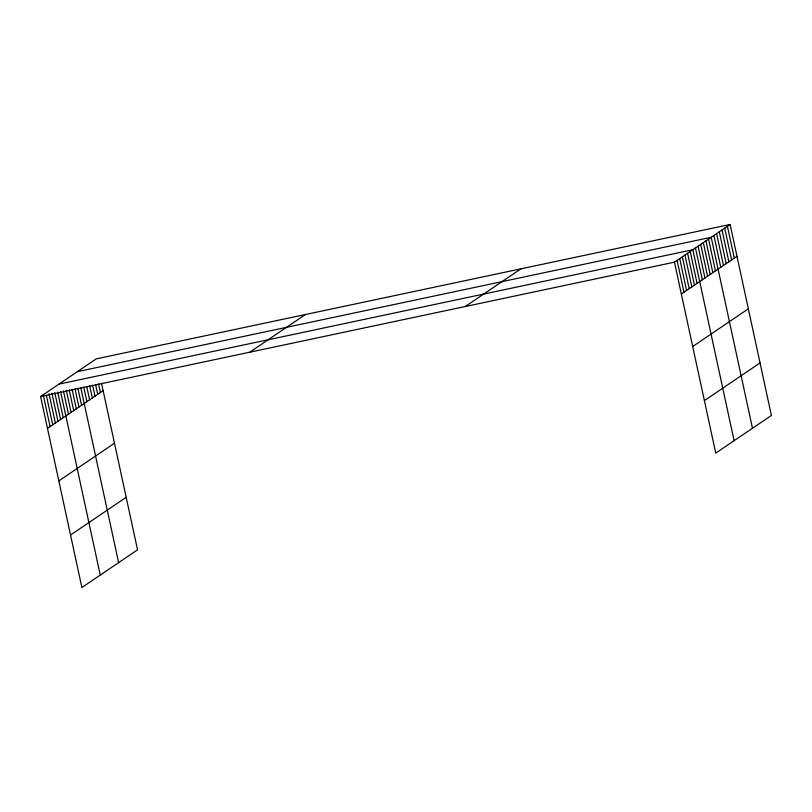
<?xml version="1.0" encoding="UTF-8"?>
<svg xmlns="http://www.w3.org/2000/svg" width="812" height="812" viewBox="0 0 812 812"><rect width="100%" height="100%" fill="white"/><g stroke="black" fill="none" stroke-linecap="round" stroke-linejoin="round"><path stroke-width="1.22" d="M101.541 383.355L137.543 549.836L81.89 587.523L40.6 396.55L96.252 358.874L730.11 224.477L771.4 415.45L715.748 453.126L674.457 262.164L730.11 224.477M47.482 428.381L103.134 390.694M58.84 480.897L114.492 443.21M249.771 352.205L305.424 314.518M70.532 535.006L126.185 497.32M465.286 306.51L520.939 268.823M681.339 293.995L736.991 256.308M692.697 346.511L748.349 308.824M704.39 400.61L760.042 362.934M77.333 371.683L711.19 237.287L752.48 428.259M58.961 384.117L692.829 249.731L734.109 440.693M40.6 396.55L674.457 262.164M727.41 226.304L734.292 258.135M724.71 228.142L731.582 259.972M722 229.969L728.882 261.799M719.3 231.796L726.182 263.626M716.6 233.633L723.482 265.463M713.89 235.46L720.772 267.29M708.561 239.063L715.443 270.893M705.943 240.849L712.824 272.67M703.324 242.626L710.195 274.446M700.695 244.402L707.577 276.222M698.076 246.178L704.958 277.998M695.448 247.954L702.329 279.775M690.2 251.507L697.082 283.337M687.581 253.283L694.463 285.113M684.952 255.059L691.834 286.89M682.334 256.836L689.215 288.666M679.705 258.612L686.587 290.442M677.086 260.388L683.968 292.218M98.577 383.954L100.434 392.531M95.613 384.563L97.724 394.358M92.639 385.172L95.024 396.185M89.675 385.781L92.324 398.022M86.701 386.38L89.614 399.849M83.737 386.989L86.914 401.676M80.774 387.598L118.623 562.645M77.881 388.146L81.586 405.289M74.998 388.704L78.967 407.066M72.106 389.252L76.338 408.842M69.213 389.801L73.719 410.618M66.33 390.359L71.091 412.394M63.437 390.907L68.472 414.171M60.555 391.465L100.252 575.089M57.662 392.013L63.224 417.723M54.78 392.572L60.595 419.499M51.887 393.12L57.977 421.276M49.004 393.668L55.348 423.052M46.375 395.444L52.729 424.828M43.219 394.774L50.1 426.604"/></g></svg>
